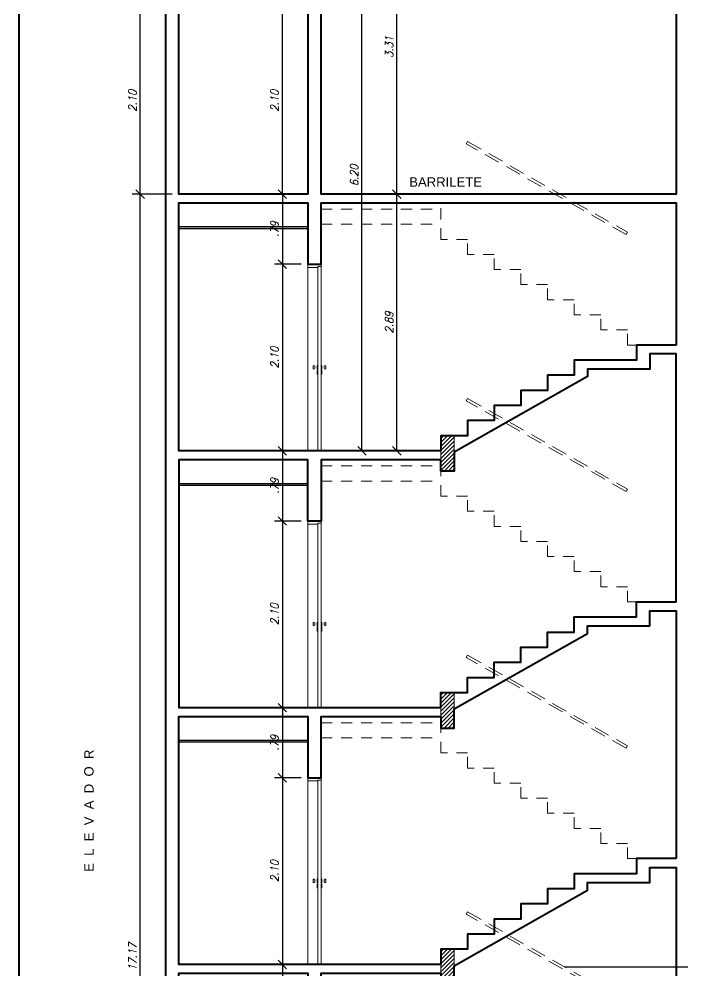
# Model space of a CAD drawing. Header units: millimetres. Extents: x 1865 to 2133, y 1062 to 1142.
# Drawn here: x 1977.79 to 1985.26, y 1117.88 to 1128.59 of the extents above; entities that cross this region are included whole.
import ezdxf

# ---------------------------------------------------------------- set-up
doc = ezdxf.new("R2010")
doc.units = ezdxf.units.MM
doc.header["$PDMODE"] = 35
doc.linetypes.add('HIDDEN', pattern=[0.375, 0.25, -0.125])
for name, color, linetype, lineweight in [('Cota', 7, 'Continuous', 9), ('ESQUADRIAS', 250, 'Continuous', 9), ('PILAR', 7, 'Continuous', 5), ('Plarga', 7, 'Continuous', 40), ('texto', 7, 'Continuous', 13)]:
    doc.layers.add(name, color=color, linetype=linetype, lineweight=lineweight)
doc.layers.add('FÔRRO DE GÊSSO', color=133, linetype='Continuous')
doc.styles.add('arial', font='arial.ttf')
doc.styles.add('romans15', font='romans.shx', dxfattribs={"width": 0.9, "oblique": 15})
doc.dimstyles.new('COTA_50', dxfattribs={"dimscale": 0.5, "dimtxt": 0.181, "dimasz": 0.193, "dimexe": 0.18, "dimexo": 0.15, "dimgap": 0.085, "dimtad": 1, "dimzin": 4, "dimdsep": 46, "dimtxsty": 'romans15', "dimblk1": 'OBLIQUE', "dimblk2": 'OBLIQUE', "dimsah": 1, "dimcen": 0.09, "dimclrd": 256, "dimclre": 256, "dimclrt": 256, "dimadec": 0, "dimazin": 0, "dimtfac": 1, "dimtmove": 2, "dimatfit": 3, "dimldrblk": 'NONE', "dimfxl": 1, "dimtolj": 1, "dimtzin": 1, "dimarcsym": 0})

# ---------------------------------------------------------------- blocks, each defined once
blk = doc.blocks.new('_OBLIQUE')
at = {"color": 0, "linetype": 'ByBlock'}
blk.add_line((-0.5, -0.5), (0.5, 0.5), dxfattribs=at)
blk = doc.blocks.new('*D10')
at = {"layer": 'Cota', "lineweight": -2, "transparency": 16777216}
for p, q in [((1980.961, 1117.953), (1980.661, 1117.953)), ((1980.751, 1117.953), (1980.751, 1117.163)), ((1980.961, 1117.163), (1980.661, 1117.163))]:
    blk.add_line(p, q, dxfattribs=at)
at = {"layer": 'Defpoints', "color": 0, "transparency": 16777216}
for p in [(1981.036, 1117.953), (1980.751, 1117.163), (1981.036, 1117.163)]:
    blk.add_point(p, dxfattribs=at)
at = {"layer": 'Cota', "lineweight": -2, "transparency": 16777216, "xscale": 0.0965, "yscale": 0.0965, "zscale": 0.0965}
for p, rotation in [((1980.751, 1117.953), 90), ((1980.751, 1117.163), 270)]:
    blk.add_blockref('_OBLIQUE', p, dxfattribs=dict(at, rotation=rotation))
at = {"layer": 'Cota', "transparency": 16777216, "insert": (1980.663, 1117.558), "char_height": 0.0905, "attachment_point": 5, "rotation": 90, "style": 'romans15'}
blk.add_mtext('\\A1;.79', dxfattribs=at)
blk = doc.blocks.new('_None')
blk = doc.blocks.new('*D11')
at = {"layer": 'Cota', "lineweight": -2, "transparency": 16777216}
for p, q in [((1980.961, 1120.053), (1980.661, 1120.053)), ((1980.751, 1120.053), (1980.751, 1117.953)), ((1980.961, 1117.953), (1980.661, 1117.953))]:
    blk.add_line(p, q, dxfattribs=at)
at = {"layer": 'Defpoints', "color": 0, "transparency": 16777216}
for p in [(1981.036, 1120.053), (1980.751, 1117.953), (1981.036, 1117.953)]:
    blk.add_point(p, dxfattribs=at)
at = {"layer": 'Cota', "lineweight": -2, "transparency": 16777216, "xscale": 0.0965, "yscale": 0.0965, "zscale": 0.0965}
for p, rotation in [((1980.751, 1120.053), 90), ((1980.751, 1117.953), 270)]:
    blk.add_blockref('_OBLIQUE', p, dxfattribs=dict(at, rotation=rotation))
at = {"layer": 'Cota', "transparency": 16777216, "insert": (1980.663, 1119.003), "char_height": 0.0905, "attachment_point": 5, "rotation": 90, "style": 'romans15'}
blk.add_mtext('\\A1;2.10', dxfattribs=at)
blk = doc.blocks.new('*D12')
at = {"layer": 'Cota', "lineweight": -2, "transparency": 16777216}
for p, q in [((1980.961, 1120.843), (1980.661, 1120.843)), ((1980.751, 1120.843), (1980.751, 1120.053)), ((1980.961, 1120.053), (1980.661, 1120.053))]:
    blk.add_line(p, q, dxfattribs=at)
at = {"layer": 'Defpoints', "color": 0, "transparency": 16777216}
for p in [(1981.036, 1120.843), (1980.751, 1120.053), (1981.036, 1120.053)]:
    blk.add_point(p, dxfattribs=at)
at = {"layer": 'Cota', "lineweight": -2, "transparency": 16777216, "xscale": 0.0965, "yscale": 0.0965, "zscale": 0.0965}
for p, rotation in [((1980.751, 1120.843), 90), ((1980.751, 1120.053), 270)]:
    blk.add_blockref('_OBLIQUE', p, dxfattribs=dict(at, rotation=rotation))
at = {"layer": 'Cota', "transparency": 16777216, "insert": (1980.663, 1120.448), "char_height": 0.0905, "attachment_point": 5, "rotation": 90, "style": 'romans15'}
blk.add_mtext('\\A1;.79', dxfattribs=at)
blk = doc.blocks.new('*D25')
at = {"layer": 'Cota', "lineweight": -2, "transparency": 16777216}
for p, q in [((1980.961, 1122.943), (1980.661, 1122.943)), ((1980.751, 1122.943), (1980.751, 1120.843)), ((1980.961, 1120.843), (1980.661, 1120.843))]:
    blk.add_line(p, q, dxfattribs=at)
at = {"layer": 'Defpoints', "color": 0, "transparency": 16777216}
for p in [(1981.036, 1122.943), (1980.751, 1120.843), (1981.036, 1120.843)]:
    blk.add_point(p, dxfattribs=at)
at = {"layer": 'Cota', "lineweight": -2, "transparency": 16777216, "xscale": 0.0965, "yscale": 0.0965, "zscale": 0.0965}
for p, rotation in [((1980.751, 1122.943), 90), ((1980.751, 1120.843), 270)]:
    blk.add_blockref('_OBLIQUE', p, dxfattribs=dict(at, rotation=rotation))
at = {"layer": 'Cota', "transparency": 16777216, "insert": (1980.663, 1121.893), "char_height": 0.0905, "attachment_point": 5, "rotation": 90, "style": 'romans15'}
blk.add_mtext('\\A1;2.10', dxfattribs=at)
blk = doc.blocks.new('*D26')
at = {"layer": 'Cota', "lineweight": -2, "transparency": 16777216}
for p, q in [((1980.961, 1123.733), (1980.661, 1123.733)), ((1980.751, 1123.733), (1980.751, 1122.943)), ((1980.961, 1122.943), (1980.661, 1122.943))]:
    blk.add_line(p, q, dxfattribs=at)
at = {"layer": 'Defpoints', "color": 0, "transparency": 16777216}
for p in [(1981.036, 1123.733), (1980.751, 1122.943), (1981.036, 1122.943)]:
    blk.add_point(p, dxfattribs=at)
at = {"layer": 'Cota', "lineweight": -2, "transparency": 16777216, "xscale": 0.0965, "yscale": 0.0965, "zscale": 0.0965}
for p, rotation in [((1980.751, 1123.733), 90), ((1980.751, 1122.943), 270)]:
    blk.add_blockref('_OBLIQUE', p, dxfattribs=dict(at, rotation=rotation))
at = {"layer": 'Cota', "transparency": 16777216, "insert": (1980.663, 1123.338), "char_height": 0.0905, "attachment_point": 5, "rotation": 90, "style": 'romans15'}
blk.add_mtext('\\A1;.79', dxfattribs=at)
blk = doc.blocks.new('*D49')
at = {"layer": 'Cota', "lineweight": -2, "transparency": 16777216}
for p, q in [((1980.961, 1125.833), (1980.661, 1125.833)), ((1980.751, 1125.833), (1980.751, 1123.733)), ((1980.961, 1123.733), (1980.661, 1123.733))]:
    blk.add_line(p, q, dxfattribs=at)
at = {"layer": 'Defpoints', "color": 0, "lineweight": 30, "transparency": 16777216}
for p in [(1981.036, 1125.833), (1980.751, 1123.733), (1981.036, 1123.733)]:
    blk.add_point(p, dxfattribs=at)
at = {"layer": 'Cota', "lineweight": -2, "transparency": 16777216, "xscale": 0.0965, "yscale": 0.0965, "zscale": 0.0965}
for p, rotation in [((1980.751, 1125.833), 90), ((1980.751, 1123.733), 270)]:
    blk.add_blockref('_OBLIQUE', p, dxfattribs=dict(at, rotation=rotation))
at = {"layer": 'Cota', "transparency": 16777216, "insert": (1980.663, 1124.783), "char_height": 0.0905, "attachment_point": 5, "rotation": 90, "style": 'romans15'}
blk.add_mtext('\\A1;2.10', dxfattribs=at)
blk = doc.blocks.new('*D50')
at = {"layer": 'Cota', "lineweight": -2, "transparency": 16777216}
for p, q in [((1980.961, 1126.623), (1980.661, 1126.623)), ((1980.751, 1126.623), (1980.751, 1125.833)), ((1980.961, 1125.833), (1980.661, 1125.833))]:
    blk.add_line(p, q, dxfattribs=at)
at = {"layer": 'Defpoints', "color": 0, "lineweight": 30, "transparency": 16777216}
for p in [(1981.036, 1126.623), (1980.751, 1125.833), (1981.036, 1125.833)]:
    blk.add_point(p, dxfattribs=at)
at = {"layer": 'Cota', "lineweight": -2, "transparency": 16777216, "xscale": 0.0965, "yscale": 0.0965, "zscale": 0.0965}
for p, rotation in [((1980.751, 1126.623), 90), ((1980.751, 1125.833), 270)]:
    blk.add_blockref('_OBLIQUE', p, dxfattribs=dict(at, rotation=rotation))
at = {"layer": 'Cota', "transparency": 16777216, "insert": (1980.663, 1126.228), "char_height": 0.0905, "attachment_point": 5, "rotation": 90, "style": 'romans15'}
blk.add_mtext('\\A1;.79', dxfattribs=at)
blk = doc.blocks.new('*D61')
at = {"layer": 'Cota', "lineweight": -2, "transparency": 16777216}
for p, q in [((1980.961, 1128.723), (1980.661, 1128.723)), ((1980.751, 1126.623), (1980.751, 1128.723)), ((1980.961, 1126.623), (1980.661, 1126.623))]:
    blk.add_line(p, q, dxfattribs=at)
at = {"layer": 'Defpoints', "color": 0, "lineweight": 30, "transparency": 16777216}
for p in [(1980.751, 1128.723), (1981.036, 1128.723), (1981.036, 1126.623)]:
    blk.add_point(p, dxfattribs=at)
at = {"layer": 'Cota', "lineweight": -2, "transparency": 16777216, "xscale": 0.0965, "yscale": 0.0965, "zscale": 0.0965}
for p, rotation in [((1980.751, 1128.723), 90), ((1980.751, 1126.623), 270)]:
    blk.add_blockref('_OBLIQUE', p, dxfattribs=dict(at, rotation=rotation))
at = {"layer": 'Cota', "transparency": 16777216, "insert": (1980.663, 1127.673), "char_height": 0.0905, "attachment_point": 5, "rotation": 90, "style": 'romans15'}
blk.add_mtext('\\A1;2.10', dxfattribs=at)
blk = doc.blocks.new('*D62')
at = {"layer": 'Cota', "lineweight": -2, "transparency": 16777216}
for p, q in [((1982.25, 1129.933), (1981.949, 1129.933)), ((1982.039, 1126.623), (1982.039, 1129.933)), ((1982.25, 1126.623), (1981.949, 1126.623))]:
    blk.add_line(p, q, dxfattribs=at)
at = {"layer": 'Defpoints', "color": 0, "lineweight": 30, "transparency": 16777216}
for p in [(1982.039, 1129.933), (1982.325, 1129.933), (1982.325, 1126.623)]:
    blk.add_point(p, dxfattribs=at)
at = {"layer": 'Cota', "lineweight": -2, "transparency": 16777216, "xscale": 0.0965, "yscale": 0.0965, "zscale": 0.0965}
for p, rotation in [((1982.039, 1129.933), 90), ((1982.039, 1126.623), 270)]:
    blk.add_blockref('_OBLIQUE', p, dxfattribs=dict(at, rotation=rotation))
at = {"layer": 'Cota', "transparency": 16777216, "insert": (1981.952, 1128.278), "char_height": 0.0905, "attachment_point": 5, "rotation": 90, "style": 'romans15'}
blk.add_mtext('\\A1;3.31', dxfattribs=at)
blk = doc.blocks.new('*D64')
at = {"layer": 'Cota', "lineweight": -2, "transparency": 16777216}
for p, q in [((1981.857, 1129.933), (1981.557, 1129.933)), ((1981.647, 1123.733), (1981.647, 1129.933)), ((1981.857, 1123.733), (1981.557, 1123.733))]:
    blk.add_line(p, q, dxfattribs=at)
at = {"layer": 'Defpoints', "color": 0, "lineweight": 30, "transparency": 16777216}
for p in [(1981.647, 1129.933), (1981.932, 1129.933), (1981.932, 1123.733)]:
    blk.add_point(p, dxfattribs=at)
at = {"layer": 'Cota', "lineweight": -2, "transparency": 16777216, "xscale": 0.0965, "yscale": 0.0965, "zscale": 0.0965}
for p, rotation in [((1981.647, 1129.933), 90), ((1981.647, 1123.733), 270)]:
    blk.add_blockref('_OBLIQUE', p, dxfattribs=dict(at, rotation=rotation))
at = {"layer": 'Cota', "transparency": 16777216, "insert": (1981.559, 1126.833), "char_height": 0.0905, "attachment_point": 5, "rotation": 90, "style": 'romans15'}
blk.add_mtext('\\A1;6.20', dxfattribs=at)
blk = doc.blocks.new('*D65')
at = {"layer": 'Cota', "lineweight": -2, "transparency": 16777216}
for p, q in [((1982.25, 1126.623), (1981.949, 1126.623)), ((1982.039, 1123.733), (1982.039, 1126.623)), ((1982.25, 1123.733), (1981.949, 1123.733))]:
    blk.add_line(p, q, dxfattribs=at)
at = {"layer": 'Defpoints', "color": 0, "lineweight": 30, "transparency": 16777216}
for p in [(1982.039, 1126.623), (1982.325, 1126.623), (1982.325, 1123.733)]:
    blk.add_point(p, dxfattribs=at)
at = {"layer": 'Cota', "lineweight": -2, "transparency": 16777216, "xscale": 0.0965, "yscale": 0.0965, "zscale": 0.0965}
for p, rotation in [((1982.039, 1126.623), 90), ((1982.039, 1123.733), 270)]:
    blk.add_blockref('_OBLIQUE', p, dxfattribs=dict(at, rotation=rotation))
at = {"layer": 'Cota', "transparency": 16777216, "insert": (1981.952, 1125.178), "char_height": 0.0905, "attachment_point": 5, "rotation": 90, "style": 'romans15'}
blk.add_mtext('\\A1;2.89', dxfattribs=at)
blk = doc.blocks.new('*D97')
at = {"layer": 'Cota', "lineweight": -2, "transparency": 16777216}
for p, q in [((1979.511, 1126.623), (1979.061, 1126.623)), ((1979.151, 1109.453), (1979.151, 1126.623)), ((1979.361, 1109.453), (1979.061, 1109.453))]:
    blk.add_line(p, q, dxfattribs=at)
at = {"layer": 'Defpoints', "color": 0, "lineweight": 30, "transparency": 16777216}
for p in [(1979.151, 1126.623), (1979.586, 1126.623), (1979.436, 1109.453)]:
    blk.add_point(p, dxfattribs=at)
at = {"layer": 'Cota', "lineweight": -2, "transparency": 16777216, "xscale": 0.0965, "yscale": 0.0965, "zscale": 0.0965}
for p, rotation in [((1979.151, 1126.623), 90), ((1979.151, 1109.453), 270)]:
    blk.add_blockref('_OBLIQUE', p, dxfattribs=dict(at, rotation=rotation))
at = {"layer": 'Cota', "transparency": 16777216, "insert": (1979.063, 1118.038), "char_height": 0.0905, "attachment_point": 5, "rotation": 90, "style": 'romans15'}
blk.add_mtext('\\A1;17.17', dxfattribs=at)
blk = doc.blocks.new('*D98')
at = {"layer": 'Cota', "lineweight": -2, "transparency": 16777216}
for p, q in [((1979.361, 1128.723), (1979.061, 1128.723)), ((1979.151, 1126.623), (1979.151, 1128.723)), ((1979.361, 1126.623), (1979.061, 1126.623))]:
    blk.add_line(p, q, dxfattribs=at)
at = {"layer": 'Defpoints', "color": 0, "lineweight": 30, "transparency": 16777216}
for p in [(1979.151, 1128.723), (1979.436, 1128.723), (1979.436, 1126.623)]:
    blk.add_point(p, dxfattribs=at)
at = {"layer": 'Cota', "lineweight": -2, "transparency": 16777216, "xscale": 0.0965, "yscale": 0.0965, "zscale": 0.0965}
for p, rotation in [((1979.151, 1128.723), 90), ((1979.151, 1126.623), 270)]:
    blk.add_blockref('_OBLIQUE', p, dxfattribs=dict(at, rotation=rotation))
at = {"layer": 'Cota', "transparency": 16777216, "insert": (1979.063, 1127.673), "char_height": 0.0905, "attachment_point": 5, "rotation": 90, "style": 'romans15'}
blk.add_mtext('\\A1;2.10', dxfattribs=at)

msp = doc.modelspace()

# ---------------------------------------------------------------- hatches: boundary and pattern name
at = {"layer": 'FÔRRO DE GÊSSO'}
h = msp.add_hatch(color=256, dxfattribs=at)
h.dxf.hatch_style = 1
h.paths.add_polyline_path([(1981.0363, 1126.2533), (1979.5863, 1126.2533), (1979.5863, 1126.2333), (1981.0363, 1126.2333)])
h.paths.add_polyline_path([(1980.7302, 1126.1093), (1980.7302, 1126.3175), (1980.596, 1126.3534), (1980.596, 1126.1453)], flags=9)
h = msp.add_hatch(color=256, dxfattribs=at)
h.dxf.hatch_style = 1
h.paths.add_polyline_path([(1981.0363, 1123.3633), (1979.5863, 1123.3633), (1979.5863, 1123.3433), (1981.0363, 1123.3433)])
h.paths.add_polyline_path([(1980.7302, 1123.2193), (1980.7302, 1123.4275), (1980.596, 1123.4634), (1980.596, 1123.2553)], flags=9)
h = msp.add_hatch(color=256, dxfattribs=at)
h.dxf.hatch_style = 1
h.paths.add_polyline_path([(1981.0363, 1120.4733), (1979.5863, 1120.4733), (1979.5863, 1120.4533), (1981.0363, 1120.4533)])
h.paths.add_polyline_path([(1980.7302, 1120.3293), (1980.7302, 1120.5375), (1980.596, 1120.5734), (1980.596, 1120.3653)], flags=9)
at = {"layer": 'PILAR'}
h = msp.add_hatch(dxfattribs=at)
h.set_pattern_fill('LINE,_O', color=256, scale=0.01, angle=45)
h.set_pattern_definition([(45, (18.557188, 103.404342), (-0.0224506403, 0.0224506403), [])])
h.paths.add_polyline_path([(1982.6863, 1123.9033), (1982.5363, 1123.9033), (1982.5363, 1123.5033), (1982.6863, 1123.5033)])
h = msp.add_hatch(dxfattribs=at)
h.set_pattern_fill('LINE,_O', color=256, scale=0.01, angle=45)
h.set_pattern_definition([(45, (18.557188, 100.514342), (-0.0224506403, 0.0224506403), [])])
h.paths.add_polyline_path([(1982.6863, 1121.0133), (1982.5363, 1121.0133), (1982.5363, 1120.6133), (1982.6863, 1120.6133)])
h = msp.add_hatch(dxfattribs=at)
h.set_pattern_fill('LINE,_O', color=256, scale=0.01, angle=45)
h.set_pattern_definition([(45, (18.557188, 97.624342), (-0.0224506403, 0.0224506403), [])])
h.paths.add_polyline_path([(1982.6863, 1118.1233), (1982.5363, 1118.1233), (1982.5363, 1117.7233), (1982.6863, 1117.7233)])

# ---------------------------------------------------------------- linework, layer by layer
at = {"linetype": 'HIDDEN', "lineweight": 5, "ltscale": 0.7}
for points in [[(1984.6215, 1126.1672), (1982.8215, 1127.1872), (1982.8363, 1127.2133), (1984.6363, 1126.1933)], [(1984.6215, 1123.2772), (1982.8215, 1124.2972), (1982.8363, 1124.3233), (1984.6363, 1123.3033)], [(1984.6215, 1120.3872), (1982.8215, 1121.4072), (1982.8363, 1121.4333), (1984.6363, 1120.4133)], [(1984.6215, 1117.4972), (1982.8215, 1118.5172), (1982.8363, 1118.5433), (1984.6363, 1117.5233)]]:
    msp.add_lwpolyline(points, close=True, dxfattribs=at)
at = {"linetype": 'HIDDEN', "lineweight": 5, "ltscale": 0.5}
for points in [[(1981.1863, 1126.4533), (1982.5363, 1126.4533)], [(1984.7392, 1124.9233), (1984.6363, 1124.9233), (1984.6363, 1125.0933), (1984.3363, 1125.0933), (1984.3363, 1125.2633), (1984.0363, 1125.2633), (1984.0363, 1125.4333), (1983.7363, 1125.4333), (1983.7363, 1125.6033), (1983.4363, 1125.6033), (1983.4363, 1125.7733), (1983.1363, 1125.7733), (1983.1363, 1125.9433), (1982.8363, 1125.9433), (1982.8363, 1126.1133), (1982.5363, 1126.1133), (1982.5363, 1126.5233)], [(1981.1863, 1126.2833), (1982.5363, 1126.2833)], [(1981.1863, 1123.5633), (1982.5363, 1123.5633)], [(1984.7392, 1122.0333), (1984.6363, 1122.0333), (1984.6363, 1122.2033), (1984.3363, 1122.2033), (1984.3363, 1122.3733), (1984.0363, 1122.3733), (1984.0363, 1122.5433), (1983.7363, 1122.5433), (1983.7363, 1122.7133), (1983.4363, 1122.7133), (1983.4363, 1122.8833), (1983.1363, 1122.8833), (1983.1363, 1123.0533), (1982.8363, 1123.0533), (1982.8363, 1123.2233), (1982.5363, 1123.2233), (1982.5363, 1123.6333)], [(1981.1863, 1123.3933), (1982.5363, 1123.3933)], [(1981.1863, 1120.6733), (1982.5363, 1120.6733)], [(1984.7392, 1119.1433), (1984.6363, 1119.1433), (1984.6363, 1119.3133), (1984.3363, 1119.3133), (1984.3363, 1119.4833), (1984.0363, 1119.4833), (1984.0363, 1119.6533), (1983.7363, 1119.6533), (1983.7363, 1119.8233), (1983.4363, 1119.8233), (1983.4363, 1119.9933), (1983.1363, 1119.9933), (1983.1363, 1120.1633), (1982.8363, 1120.1633), (1982.8363, 1120.3333), (1982.5363, 1120.3333), (1982.5363, 1120.7433)], [(1981.1863, 1120.5033), (1982.5363, 1120.5033)]]:
    msp.add_lwpolyline(points, dxfattribs=at)
msp.add_lwpolyline([(1983.9282, 1117.9245), (1987.3685, 1117.9245)])
at = {"layer": 'ESQUADRIAS', "ltscale": 0.02}
for p, q in [((1981.0363, 1125.7983), (1981.0363, 1123.7333)), ((1981.1513, 1123.7333), (1981.1513, 1125.8083)), ((1981.1863, 1123.7333), (1981.1863, 1125.8083)), ((1981.0963, 1124.6632), (1981.0963, 1124.6834)), ((1981.1163, 1124.6632), (1981.1163, 1124.6834)), ((1981.1422, 1124.695), (1981.1422, 1124.6516)), ((1981.1513, 1124.695), (1981.1422, 1124.695)), ((1981.1513, 1124.6516), (1981.1422, 1124.6516)), ((1981.1422, 1124.6377), (1981.1422, 1124.5944)), ((1981.1422, 1124.6377), (1981.1513, 1124.6377)), ((1981.1863, 1124.695), (1981.1953, 1124.695)), ((1981.1863, 1124.6516), (1981.1953, 1124.6516)), ((1981.1953, 1124.6377), (1981.1863, 1124.6377)), ((1981.1953, 1124.695), (1981.1953, 1124.6516)), ((1981.1953, 1124.6377), (1981.1953, 1124.5944)), ((1981.2213, 1124.6632), (1981.2213, 1124.6834)), ((1981.2413, 1124.6632), (1981.2413, 1124.6834)), ((1981.1422, 1124.5944), (1981.1513, 1124.5944)), ((1981.1953, 1124.5944), (1981.1863, 1124.5944)), ((1981.0363, 1122.9083), (1981.0363, 1120.8433)), ((1981.1513, 1120.8433), (1981.1513, 1122.9183)), ((1981.1863, 1120.8433), (1981.1863, 1122.9183)), ((1981.0963, 1121.7732), (1981.0963, 1121.7934)), ((1981.1163, 1121.7732), (1981.1163, 1121.7934)), ((1981.1422, 1121.805), (1981.1422, 1121.7616)), ((1981.1513, 1121.805), (1981.1422, 1121.805)), ((1981.1513, 1121.7616), (1981.1422, 1121.7616)), ((1981.1422, 1121.7477), (1981.1422, 1121.7044)), ((1981.1422, 1121.7477), (1981.1513, 1121.7477)), ((1981.1863, 1121.805), (1981.1953, 1121.805)), ((1981.1863, 1121.7616), (1981.1953, 1121.7616)), ((1981.1953, 1121.7477), (1981.1863, 1121.7477)), ((1981.1953, 1121.805), (1981.1953, 1121.7616)), ((1981.1953, 1121.7477), (1981.1953, 1121.7044)), ((1981.2213, 1121.7732), (1981.2213, 1121.7934)), ((1981.2413, 1121.7732), (1981.2413, 1121.7934)), ((1981.1422, 1121.7044), (1981.1513, 1121.7044)), ((1981.1953, 1121.7044), (1981.1863, 1121.7044)), ((1981.0363, 1120.0183), (1981.0363, 1117.9533)), ((1981.1513, 1117.9533), (1981.1513, 1120.0283)), ((1981.1863, 1117.9533), (1981.1863, 1120.0283)), ((1981.0963, 1118.8832), (1981.0963, 1118.9034)), ((1981.1163, 1118.8832), (1981.1163, 1118.9034)), ((1981.1422, 1118.915), (1981.1422, 1118.8716)), ((1981.1513, 1118.915), (1981.1422, 1118.915)), ((1981.1513, 1118.8716), (1981.1422, 1118.8716)), ((1981.1422, 1118.8577), (1981.1422, 1118.8144)), ((1981.1422, 1118.8577), (1981.1513, 1118.8577)), ((1981.1863, 1118.915), (1981.1953, 1118.915)), ((1981.1863, 1118.8716), (1981.1953, 1118.8716)), ((1981.1953, 1118.8577), (1981.1863, 1118.8577)), ((1981.1953, 1118.915), (1981.1953, 1118.8716)), ((1981.1953, 1118.8577), (1981.1953, 1118.8144)), ((1981.2213, 1118.8832), (1981.2213, 1118.9034)), ((1981.2413, 1118.8832), (1981.2413, 1118.9034)), ((1981.1422, 1118.8144), (1981.1513, 1118.8144)), ((1981.1953, 1118.8144), (1981.1863, 1118.8144))]:
    msp.add_line(p, q, dxfattribs=at)
for points in [[(1981.1863, 1125.8333), (1981.0363, 1125.8333), (1981.0363, 1125.7983), (1981.1513, 1125.7983), (1981.1513, 1125.8083), (1981.1863, 1125.8083)], [(1981.1863, 1122.9433), (1981.0363, 1122.9433), (1981.0363, 1122.9083), (1981.1513, 1122.9083), (1981.1513, 1122.9183), (1981.1863, 1122.9183)], [(1981.1863, 1120.0533), (1981.0363, 1120.0533), (1981.0363, 1120.0183), (1981.1513, 1120.0183), (1981.1513, 1120.0283), (1981.1863, 1120.0283)]]:
    msp.add_lwpolyline(points, close=True, dxfattribs=at)
for centre, start, end in [((1981.1063, 1124.6834), 0, 180), ((1981.1063, 1124.6632), 180, 0), ((1981.2313, 1124.6834), 0, 180), ((1981.2313, 1124.6632), 180, 0), ((1981.1063, 1121.7934), 0, 180), ((1981.1063, 1121.7732), 180, 0), ((1981.2313, 1121.7934), 0, 180), ((1981.2313, 1121.7732), 180, 0), ((1981.1063, 1118.9034), 0, 180), ((1981.1063, 1118.8832), 180, 0), ((1981.2313, 1118.9034), 0, 180), ((1981.2313, 1118.8832), 180, 0)]:
    msp.add_arc(centre, 0.01, start, end, dxfattribs=at)
at = {"layer": 'FÔRRO DE GÊSSO'}
for points in [[(1981.0363, 1126.2533), (1979.5863, 1126.2533)], [(1981.0363, 1126.2333), (1979.5863, 1126.2333)], [(1981.0363, 1123.3633), (1979.5863, 1123.3633)], [(1981.0363, 1123.3433), (1979.5863, 1123.3433)], [(1981.0363, 1120.4733), (1979.5863, 1120.4733)], [(1981.0363, 1120.4533), (1979.5863, 1120.4533)]]:
    msp.add_lwpolyline(points, dxfattribs=at)
at = {"layer": 'PILAR'}
for points in [[(1982.5363, 1123.9033), (1982.5363, 1123.5033), (1982.6863, 1123.5033), (1982.6863, 1123.9033)], [(1982.5363, 1121.0133), (1982.5363, 1120.6133), (1982.6863, 1120.6133), (1982.6863, 1121.0133)], [(1982.5363, 1118.1233), (1982.5363, 1117.7233), (1982.6863, 1117.7233), (1982.6863, 1118.1233)]]:
    msp.add_lwpolyline(points, close=True, dxfattribs=at)
at = {"layer": 'Plarga'}
for points in [[(1980.9863, 1128.8233), (1980.9863, 1128.7233), (1981.0363, 1128.7233), (1981.0363, 1126.6233), (1979.5863, 1126.6233), (1979.5863, 1128.7233), (1980.1863, 1128.7233), (1980.1863, 1128.8233), (1977.7863, 1128.8233), (1977.7863, 1131.4333), (1981.0363, 1131.4333), (1981.0363, 1128.8233)], [(1985.1858, 1129.9333), (1985.1858, 1126.6233), (1981.1863, 1126.6233), (1981.1863, 1129.9333)], [(1977.7863, 1128.7233), (1979.4363, 1128.7233), (1979.4363, 1107.9533), (1977.7863, 1107.9533)], [(1985.1858, 1124.9233), (1984.7392, 1124.9233), (1984.7392, 1124.7533), (1984.0363, 1124.7533), (1984.0363, 1124.5833), (1983.7363, 1124.5833), (1983.7363, 1124.4133), (1983.4363, 1124.4133), (1983.4363, 1124.2433), (1983.1363, 1124.2433), (1983.1363, 1124.0733), (1982.8363, 1124.0733), (1982.8363, 1123.9033), (1982.5363, 1123.9033), (1982.5363, 1123.7333), (1979.5863, 1123.7333), (1979.5863, 1126.5233), (1981.0363, 1126.5233), (1981.0363, 1125.8333), (1981.1863, 1125.8333), (1981.1863, 1126.5233), (1985.1858, 1126.5233)], [(1982.5363, 1123.6333), (1981.1863, 1123.6333), (1981.1863, 1122.9433), (1981.0363, 1122.9433), (1981.0363, 1123.6333), (1979.5863, 1123.6333), (1979.5863, 1120.8433), (1982.5363, 1120.8433), (1982.5363, 1121.0133), (1982.8363, 1121.0133), (1982.8363, 1121.1833), (1983.1363, 1121.1833), (1983.1363, 1121.3533), (1983.4363, 1121.3533), (1983.4363, 1121.5233), (1983.7363, 1121.5233), (1983.7363, 1121.6933), (1984.0363, 1121.6933), (1984.0363, 1121.8633), (1984.7392, 1121.8633), (1984.7392, 1122.0333), (1985.1858, 1122.0333), (1985.1858, 1124.8233), (1984.8892, 1124.8233), (1984.8892, 1124.6533), (1984.1863, 1124.6533), (1984.1863, 1124.6533), (1984.1863, 1124.5683), (1982.6863, 1123.7183), (1982.6863, 1123.5033), (1982.5363, 1123.5033)], [(1985.1858, 1119.1433), (1984.7392, 1119.1433), (1984.7392, 1118.9733), (1984.0363, 1118.9733), (1984.0363, 1118.8033), (1983.7363, 1118.8033), (1983.7363, 1118.6333), (1983.4363, 1118.6333), (1983.4363, 1118.4633), (1983.1363, 1118.4633), (1983.1363, 1118.2933), (1982.8363, 1118.2933), (1982.8363, 1118.1233), (1982.5363, 1118.1233), (1982.5363, 1117.9533), (1979.5863, 1117.9533), (1979.5863, 1120.7433), (1981.0363, 1120.7433), (1981.0363, 1120.0533), (1981.1863, 1120.0533), (1981.1863, 1120.7433), (1982.5363, 1120.7433), (1982.5363, 1120.6133), (1982.6863, 1120.6133), (1982.6863, 1120.8283), (1984.1863, 1121.6783), (1984.1863, 1121.7633), (1984.1863, 1121.7633), (1984.8892, 1121.7633), (1984.8892, 1121.9333), (1985.1858, 1121.9333)]]:
    msp.add_lwpolyline(points, close=True, dxfattribs=at)
msp.add_lwpolyline([(1979.5863, 1115.0633), (1979.5863, 1117.8533), (1981.0363, 1117.8533), (1981.0363, 1117.1633), (1981.1863, 1117.1633), (1981.1863, 1117.8533), (1982.5363, 1117.8533), (1982.5363, 1117.7233), (1982.6863, 1117.7233), (1982.6863, 1117.9383), (1984.1863, 1118.7883), (1984.1863, 1118.8733), (1984.1863, 1118.8733), (1984.8892, 1118.8733), (1984.8892, 1119.0433), (1985.1858, 1119.0433), (1985.1858, 1116.2533)], dxfattribs=at)

# ---------------------------------------------------------------- texts
at = {"layer": 'texto', "style": 'arial'}
msp.add_text('BARRILETE', height=0.10557, dxfattribs=at).set_placement((1982.1791, 1126.7061))
msp.add_text('E  L  E  V  A  D  O  R', height=0.10557, rotation=90, dxfattribs=at).set_placement((1978.6257, 1118.994))

# ---------------------------------------------------------------- dimensions: what is measured, and where the dimension line sits
at = {"layer": 'Cota'}
for base, p1, p2, angle, picture, middle in [((1981.6468, 1129.9333), (1981.9323, 1123.7333), (1981.9323, 1129.9333), 270, '*D64', (1981.5591, 1126.8333)), ((1982.0394, 1129.9333), (1982.3248, 1126.6233), (1982.3248, 1129.9333), 270, '*D62', (1981.9516, 1128.2783)), ((1979.1508, 1128.7233), (1979.4363, 1126.6233), (1979.4363, 1128.7233), 270, '*D98', (1979.0631, 1127.6733)), ((1980.7508, 1128.7233), (1981.0363, 1126.6233), (1981.0363, 1128.7233), 270, '*D61', (1980.6631, 1127.6733)), ((1979.1508, 1126.6233), (1979.4363, 1109.4533), (1979.5863, 1126.6233), 270, '*D97', (1979.0631, 1118.0383)), ((1980.7508, 1125.8333), (1981.0363, 1126.6233), (1981.0363, 1125.8333), 90, '*D50', (1980.6631, 1126.2283)), ((1982.0394, 1126.6233), (1982.3248, 1123.7333), (1982.3248, 1126.6233), 270, '*D65', (1981.9516, 1125.1783)), ((1980.7508, 1123.7333), (1981.0363, 1125.8333), (1981.0363, 1123.7333), 90, '*D49', (1980.6631, 1124.7833)), ((1980.7508, 1122.9433), (1981.0363, 1123.7333), (1981.0363, 1122.9433), 90, '*D26', (1980.6631, 1123.3383)), ((1980.7508, 1120.8433), (1981.0363, 1122.9433), (1981.0363, 1120.8433), 90, '*D25', (1980.6631, 1121.8933)), ((1980.7508, 1120.0533), (1981.0363, 1120.8433), (1981.0363, 1120.0533), 90, '*D12', (1980.6631, 1120.4483)), ((1980.7508, 1117.9533), (1981.0363, 1120.0533), (1981.0363, 1117.9533), 90, '*D11', (1980.6631, 1119.0033)), ((1980.7508, 1117.1633), (1981.0363, 1117.9533), (1981.0363, 1117.1633), 90, '*D10', (1980.6631, 1117.5583))]:
    dim = msp.add_linear_dim(base=base, p1=p1, p2=p2, angle=angle, dimstyle='COTA_50', dxfattribs=at)
    dim.commit()
    dim.dimension.update_dxf_attribs({"geometry": picture, "text_midpoint": middle})

doc.saveas('drawing.dxf')
